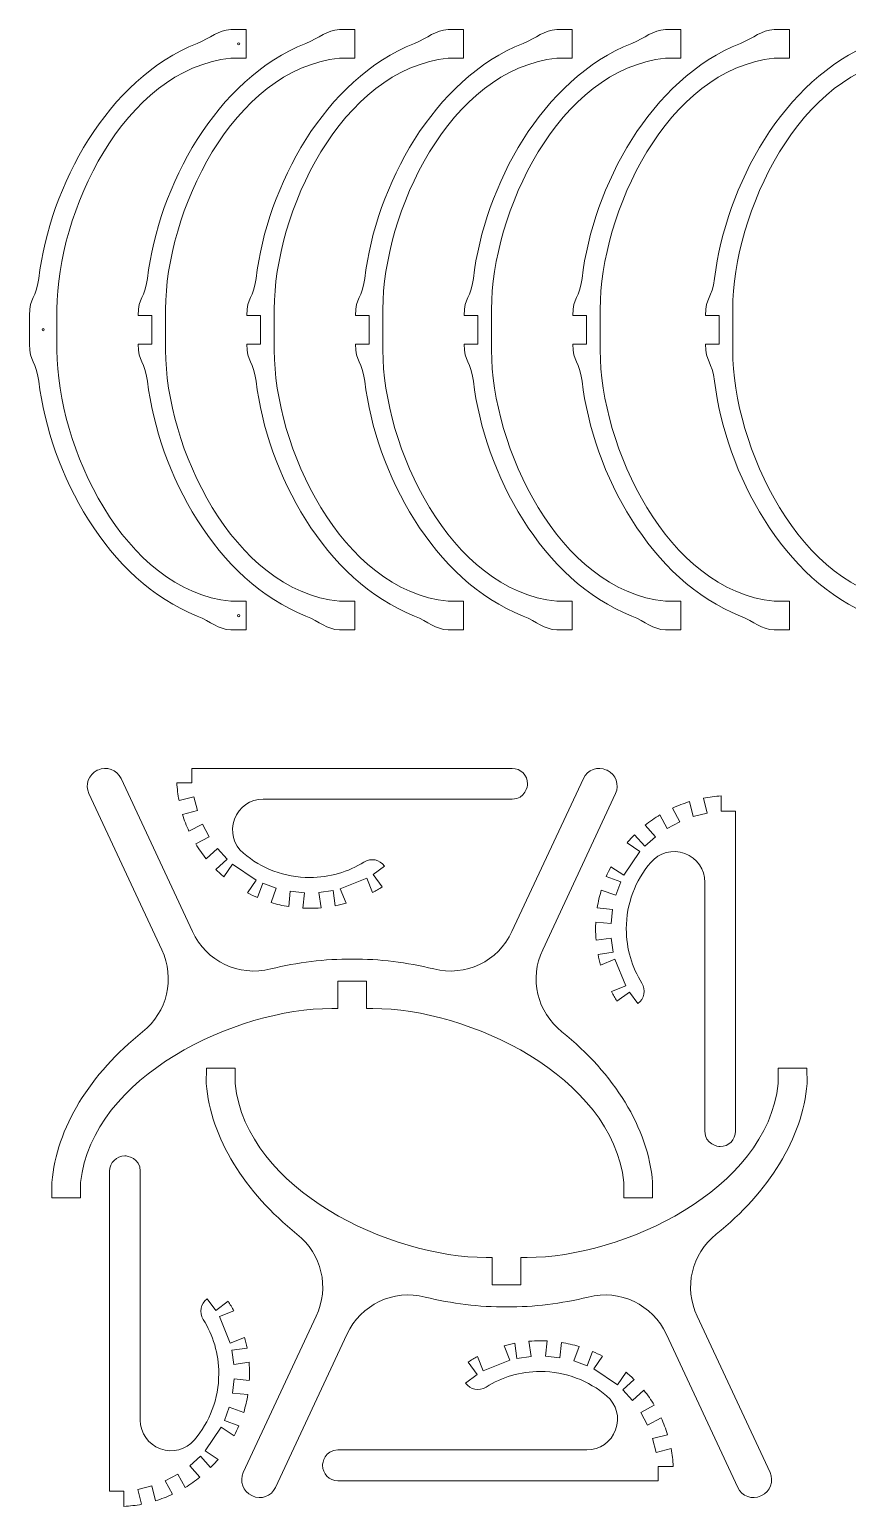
# Model space of a CAD drawing. Header units: centimetres. Extents: x -343 to 358, y -257 to 272.
# Drawn here: x 32.8 to 152.7, y 38.9 to 255.3 of the extents above; entities that cross this region are included whole.
import ezdxf

# ---------------------------------------------------------------- set-up
doc = ezdxf.new("R2010")
doc.units = ezdxf.units.CM
doc.header["$MEASUREMENT"] = 0
doc.layers.add('layer 1', color=7, linetype='Continuous')

msp = doc.modelspace()

# ---------------------------------------------------------------- linework, layer by layer
at = {"layer": 'layer 1', "color": 250, "lineweight": 9}
for points, knots in [([(32.84336, 209.2438), (32.84336, 206.51622), (33.83168, 206.77931), (34.1909, 203.82423), (34.1909, 203.82423), (35.84068, 190.2527), (44.25058, 174.60255), (57.39732, 169.3682), (57.39732, 169.3682), (59.44746, 168.55195), (60.42558, 167.43236), (62.34336, 167.3438), (62.34336, 167.3438), (62.34336, 167.3438), (64.59336, 167.3438), (64.59336, 167.3438), (64.59336, 167.3438), (64.59336, 167.3438), (64.59336, 171.5438), (64.59336, 171.5438), (64.59336, 171.5438), (64.59336, 171.5438), (62.34336, 171.5438), (62.34336, 171.5438), (62.34336, 171.5438), (46.61929, 173.1737), (36.85602, 194.28965), (36.85602, 208.3438), (36.85602, 208.3438), (36.85602, 208.3438), (36.85602, 214.3438), (36.85602, 214.3438), (36.85602, 214.3438), (36.85602, 228.39795), (46.61929, 249.5139), (62.34336, 251.1438), (62.34336, 251.1438), (62.34336, 251.1438), (64.59336, 251.1438), (64.59336, 251.1438), (64.59336, 251.1438), (64.59336, 251.1438), (64.59336, 255.3438), (64.59336, 255.3438), (64.59336, 255.3438), (64.59336, 255.3438), (62.34336, 255.3438), (62.34336, 255.3438), (62.34336, 255.3438), (60.42558, 255.25524), (59.44746, 254.13565), (57.39732, 253.3194), (57.39732, 253.3194), (44.25058, 248.08505), (35.84068, 232.4349), (34.1909, 218.86337), (34.1909, 218.86337), (33.83168, 215.90829), (32.84336, 216.17138), (32.84336, 213.4438), (32.84336, 213.4438), (32.84336, 213.4438), (32.84336, 209.2438), (32.84336, 209.2438)], [0, 0, 0, 0, 0.058823529, 0.058823529, 0.058823529, 0.058823529, 0.117647059, 0.117647059, 0.117647059, 0.117647059, 0.176470588, 0.176470588, 0.176470588, 0.176470588, 0.235294118, 0.235294118, 0.235294118, 0.235294118, 0.294117647, 0.294117647, 0.294117647, 0.294117647, 0.352941176, 0.352941176, 0.352941176, 0.352941176, 0.411764706, 0.411764706, 0.411764706, 0.411764706, 0.470588235, 0.470588235, 0.470588235, 0.470588235, 0.529411765, 0.529411765, 0.529411765, 0.529411765, 0.588235294, 0.588235294, 0.588235294, 0.588235294, 0.647058824, 0.647058824, 0.647058824, 0.647058824, 0.705882353, 0.705882353, 0.705882353, 0.705882353, 0.764705882, 0.764705882, 0.764705882, 0.764705882, 0.823529412, 0.823529412, 0.823529412, 0.823529412, 0.882352941, 0.882352941, 0.882352941, 0.882352941, 1, 1, 1, 1]), ([(50.77443, 209.2438), (50.77443, 209.2438), (48.7616, 209.2438), (48.7616, 209.2438), (48.7616, 209.2438), (48.7616, 206.51622), (49.74992, 206.77931), (50.10914, 203.82423), (50.10914, 203.82423), (51.75892, 190.2527), (60.16882, 174.60255), (73.31556, 169.3682), (73.31556, 169.3682), (75.3657, 168.55195), (76.34382, 167.43236), (78.2616, 167.3438), (78.2616, 167.3438), (78.2616, 167.3438), (80.5116, 167.3438), (80.5116, 167.3438), (80.5116, 167.3438), (80.5116, 167.3438), (80.5116, 171.5438), (80.5116, 171.5438), (80.5116, 171.5438), (80.5116, 171.5438), (78.2616, 171.5438), (78.2616, 171.5438), (78.2616, 171.5438), (62.53753, 173.1737), (52.77426, 194.28965), (52.77426, 208.3438), (52.77426, 208.3438), (52.77426, 208.3438), (52.77426, 214.3438), (52.77426, 214.3438), (52.77426, 214.3438), (52.77426, 228.39795), (62.53753, 249.5139), (78.2616, 251.1438), (78.2616, 251.1438), (78.2616, 251.1438), (80.5116, 251.1438), (80.5116, 251.1438), (80.5116, 251.1438), (80.5116, 251.1438), (80.5116, 255.3438), (80.5116, 255.3438), (80.5116, 255.3438), (80.5116, 255.3438), (78.2616, 255.3438), (78.2616, 255.3438), (78.2616, 255.3438), (76.34382, 255.25524), (75.3657, 254.13565), (73.31556, 253.3194), (73.31556, 253.3194), (60.16882, 248.08505), (51.75892, 232.4349), (50.10914, 218.86337), (50.10914, 218.86337), (49.74992, 215.90829), (48.7616, 216.17138), (48.7616, 213.4438), (48.7616, 213.4438), (48.7616, 213.4438), (50.77443, 213.4438), (50.77443, 213.4438), (50.77443, 213.4438), (50.77443, 213.4438), (50.77443, 209.2438), (50.77443, 209.2438)], [0, 0, 0, 0, 0.052631579, 0.052631579, 0.052631579, 0.052631579, 0.105263158, 0.105263158, 0.105263158, 0.105263158, 0.157894737, 0.157894737, 0.157894737, 0.157894737, 0.210526316, 0.210526316, 0.210526316, 0.210526316, 0.263157895, 0.263157895, 0.263157895, 0.263157895, 0.315789474, 0.315789474, 0.315789474, 0.315789474, 0.368421053, 0.368421053, 0.368421053, 0.368421053, 0.421052632, 0.421052632, 0.421052632, 0.421052632, 0.473684211, 0.473684211, 0.473684211, 0.473684211, 0.526315789, 0.526315789, 0.526315789, 0.526315789, 0.578947368, 0.578947368, 0.578947368, 0.578947368, 0.631578947, 0.631578947, 0.631578947, 0.631578947, 0.684210526, 0.684210526, 0.684210526, 0.684210526, 0.736842105, 0.736842105, 0.736842105, 0.736842105, 0.789473684, 0.789473684, 0.789473684, 0.789473684, 0.842105263, 0.842105263, 0.842105263, 0.842105263, 0.894736842, 0.894736842, 0.894736842, 0.894736842, 1, 1, 1, 1]), ([(63.48364, 253.4038), (63.57201, 253.4038), (63.64364, 253.33217), (63.64364, 253.2438), (63.64364, 253.2438), (63.64364, 253.15543), (63.57201, 253.0838), (63.48364, 253.0838), (63.48364, 253.0838), (63.39527, 253.0838), (63.32364, 253.15543), (63.32364, 253.2438), (63.32364, 253.2438), (63.32364, 253.33217), (63.39527, 253.4038), (63.48364, 253.4038)], [0, 0, 0, 0, 0.2, 0.2, 0.2, 0.2, 0.4, 0.4, 0.4, 0.4, 0.6, 0.6, 0.6, 0.6, 1, 1, 1, 1]), ([(66.69267, 209.2438), (66.69267, 209.2438), (64.67984, 209.2438), (64.67984, 209.2438), (64.67984, 209.2438), (64.67984, 206.51622), (65.66816, 206.77931), (66.02738, 203.82423), (66.02738, 203.82423), (67.67716, 190.2527), (76.08706, 174.60255), (89.2338, 169.3682), (89.2338, 169.3682), (91.28394, 168.55195), (92.26206, 167.43236), (94.17984, 167.3438), (94.17984, 167.3438), (94.17984, 167.3438), (96.42984, 167.3438), (96.42984, 167.3438), (96.42984, 167.3438), (96.42984, 167.3438), (96.42984, 171.5438), (96.42984, 171.5438), (96.42984, 171.5438), (96.42984, 171.5438), (94.17984, 171.5438), (94.17984, 171.5438), (94.17984, 171.5438), (78.45577, 173.1737), (68.6925, 194.28965), (68.6925, 208.3438), (68.6925, 208.3438), (68.6925, 208.3438), (68.6925, 214.3438), (68.6925, 214.3438), (68.6925, 214.3438), (68.6925, 228.39795), (78.45577, 249.5139), (94.17984, 251.1438), (94.17984, 251.1438), (94.17984, 251.1438), (96.42984, 251.1438), (96.42984, 251.1438), (96.42984, 251.1438), (96.42984, 251.1438), (96.42984, 255.3438), (96.42984, 255.3438), (96.42984, 255.3438), (96.42984, 255.3438), (94.17984, 255.3438), (94.17984, 255.3438), (94.17984, 255.3438), (92.26206, 255.25524), (91.28394, 254.13565), (89.2338, 253.3194), (89.2338, 253.3194), (76.08706, 248.08505), (67.67716, 232.4349), (66.02738, 218.86337), (66.02738, 218.86337), (65.66816, 215.90829), (64.67984, 216.17138), (64.67984, 213.4438), (64.67984, 213.4438), (64.67984, 213.4438), (66.69267, 213.4438), (66.69267, 213.4438), (66.69267, 213.4438), (66.69267, 213.4438), (66.69267, 209.2438), (66.69267, 209.2438)], [0, 0, 0, 0, 0.052631579, 0.052631579, 0.052631579, 0.052631579, 0.105263158, 0.105263158, 0.105263158, 0.105263158, 0.157894737, 0.157894737, 0.157894737, 0.157894737, 0.210526316, 0.210526316, 0.210526316, 0.210526316, 0.263157895, 0.263157895, 0.263157895, 0.263157895, 0.315789474, 0.315789474, 0.315789474, 0.315789474, 0.368421053, 0.368421053, 0.368421053, 0.368421053, 0.421052632, 0.421052632, 0.421052632, 0.421052632, 0.473684211, 0.473684211, 0.473684211, 0.473684211, 0.526315789, 0.526315789, 0.526315789, 0.526315789, 0.578947368, 0.578947368, 0.578947368, 0.578947368, 0.631578947, 0.631578947, 0.631578947, 0.631578947, 0.684210526, 0.684210526, 0.684210526, 0.684210526, 0.736842105, 0.736842105, 0.736842105, 0.736842105, 0.789473684, 0.789473684, 0.789473684, 0.789473684, 0.842105263, 0.842105263, 0.842105263, 0.842105263, 0.894736842, 0.894736842, 0.894736842, 0.894736842, 1, 1, 1, 1]), ([(82.61091, 209.2438), (82.61091, 209.2438), (80.59808, 209.2438), (80.59808, 209.2438), (80.59808, 209.2438), (80.59808, 206.51622), (81.5864, 206.77931), (81.94562, 203.82423), (81.94562, 203.82423), (83.5954, 190.2527), (92.0053, 174.60255), (105.15204, 169.3682), (105.15204, 169.3682), (107.20218, 168.55195), (108.1803, 167.43236), (110.09808, 167.3438), (110.09808, 167.3438), (110.09808, 167.3438), (112.34808, 167.3438), (112.34808, 167.3438), (112.34808, 167.3438), (112.34808, 167.3438), (112.34808, 171.5438), (112.34808, 171.5438), (112.34808, 171.5438), (112.34808, 171.5438), (110.09808, 171.5438), (110.09808, 171.5438), (110.09808, 171.5438), (94.37401, 173.1737), (84.61074, 194.28965), (84.61074, 208.3438), (84.61074, 208.3438), (84.61074, 208.3438), (84.61074, 214.3438), (84.61074, 214.3438), (84.61074, 214.3438), (84.61074, 228.39795), (94.37401, 249.5139), (110.09808, 251.1438), (110.09808, 251.1438), (110.09808, 251.1438), (112.34808, 251.1438), (112.34808, 251.1438), (112.34808, 251.1438), (112.34808, 251.1438), (112.34808, 255.3438), (112.34808, 255.3438), (112.34808, 255.3438), (112.34808, 255.3438), (110.09808, 255.3438), (110.09808, 255.3438), (110.09808, 255.3438), (108.1803, 255.25524), (107.20218, 254.13565), (105.15204, 253.3194), (105.15204, 253.3194), (92.0053, 248.08505), (83.5954, 232.4349), (81.94562, 218.86337), (81.94562, 218.86337), (81.5864, 215.90829), (80.59808, 216.17138), (80.59808, 213.4438), (80.59808, 213.4438), (80.59808, 213.4438), (82.61091, 213.4438), (82.61091, 213.4438), (82.61091, 213.4438), (82.61091, 213.4438), (82.61091, 209.2438), (82.61091, 209.2438)], [0, 0, 0, 0, 0.052631579, 0.052631579, 0.052631579, 0.052631579, 0.105263158, 0.105263158, 0.105263158, 0.105263158, 0.157894737, 0.157894737, 0.157894737, 0.157894737, 0.210526316, 0.210526316, 0.210526316, 0.210526316, 0.263157895, 0.263157895, 0.263157895, 0.263157895, 0.315789474, 0.315789474, 0.315789474, 0.315789474, 0.368421053, 0.368421053, 0.368421053, 0.368421053, 0.421052632, 0.421052632, 0.421052632, 0.421052632, 0.473684211, 0.473684211, 0.473684211, 0.473684211, 0.526315789, 0.526315789, 0.526315789, 0.526315789, 0.578947368, 0.578947368, 0.578947368, 0.578947368, 0.631578947, 0.631578947, 0.631578947, 0.631578947, 0.684210526, 0.684210526, 0.684210526, 0.684210526, 0.736842105, 0.736842105, 0.736842105, 0.736842105, 0.789473684, 0.789473684, 0.789473684, 0.789473684, 0.842105263, 0.842105263, 0.842105263, 0.842105263, 0.894736842, 0.894736842, 0.894736842, 0.894736842, 1, 1, 1, 1]), ([(98.52915, 209.2438), (98.52915, 209.2438), (96.51632, 209.2438), (96.51632, 209.2438), (96.51632, 209.2438), (96.51632, 206.51622), (97.50464, 206.77931), (97.86386, 203.82423), (97.86386, 203.82423), (99.51364, 190.2527), (107.92354, 174.60255), (121.07028, 169.3682), (121.07028, 169.3682), (123.12042, 168.55195), (124.09854, 167.43236), (126.01632, 167.3438), (126.01632, 167.3438), (126.01632, 167.3438), (128.26632, 167.3438), (128.26632, 167.3438), (128.26632, 167.3438), (128.26632, 167.3438), (128.26632, 171.5438), (128.26632, 171.5438), (128.26632, 171.5438), (128.26632, 171.5438), (126.01632, 171.5438), (126.01632, 171.5438), (126.01632, 171.5438), (110.29225, 173.1737), (100.52898, 194.28965), (100.52898, 208.3438), (100.52898, 208.3438), (100.52898, 208.3438), (100.52898, 214.3438), (100.52898, 214.3438), (100.52898, 214.3438), (100.52898, 228.39795), (110.29225, 249.5139), (126.01632, 251.1438), (126.01632, 251.1438), (126.01632, 251.1438), (128.26632, 251.1438), (128.26632, 251.1438), (128.26632, 251.1438), (128.26632, 251.1438), (128.26632, 255.3438), (128.26632, 255.3438), (128.26632, 255.3438), (128.26632, 255.3438), (126.01632, 255.3438), (126.01632, 255.3438), (126.01632, 255.3438), (124.09854, 255.25524), (123.12042, 254.13565), (121.07028, 253.3194), (121.07028, 253.3194), (107.92354, 248.08505), (99.51364, 232.4349), (97.86386, 218.86337), (97.86386, 218.86337), (97.50464, 215.90829), (96.51632, 216.17138), (96.51632, 213.4438), (96.51632, 213.4438), (96.51632, 213.4438), (98.52915, 213.4438), (98.52915, 213.4438), (98.52915, 213.4438), (98.52915, 213.4438), (98.52915, 209.2438), (98.52915, 209.2438)], [0, 0, 0, 0, 0.052631579, 0.052631579, 0.052631579, 0.052631579, 0.105263158, 0.105263158, 0.105263158, 0.105263158, 0.157894737, 0.157894737, 0.157894737, 0.157894737, 0.210526316, 0.210526316, 0.210526316, 0.210526316, 0.263157895, 0.263157895, 0.263157895, 0.263157895, 0.315789474, 0.315789474, 0.315789474, 0.315789474, 0.368421053, 0.368421053, 0.368421053, 0.368421053, 0.421052632, 0.421052632, 0.421052632, 0.421052632, 0.473684211, 0.473684211, 0.473684211, 0.473684211, 0.526315789, 0.526315789, 0.526315789, 0.526315789, 0.578947368, 0.578947368, 0.578947368, 0.578947368, 0.631578947, 0.631578947, 0.631578947, 0.631578947, 0.684210526, 0.684210526, 0.684210526, 0.684210526, 0.736842105, 0.736842105, 0.736842105, 0.736842105, 0.789473684, 0.789473684, 0.789473684, 0.789473684, 0.842105263, 0.842105263, 0.842105263, 0.842105263, 0.894736842, 0.894736842, 0.894736842, 0.894736842, 1, 1, 1, 1]), ([(114.44737, 209.2438), (114.44737, 209.2438), (112.43454, 209.2438), (112.43454, 209.2438), (112.43454, 209.2438), (112.43454, 206.51622), (113.42286, 206.77931), (113.78208, 203.82423), (113.78208, 203.82423), (115.43186, 190.2527), (123.84176, 174.60255), (136.9885, 169.3682), (136.9885, 169.3682), (139.03864, 168.55195), (140.01676, 167.43236), (141.93454, 167.3438), (141.93454, 167.3438), (141.93454, 167.3438), (144.18454, 167.3438), (144.18454, 167.3438), (144.18454, 167.3438), (144.18454, 167.3438), (144.18454, 171.5438), (144.18454, 171.5438), (144.18454, 171.5438), (144.18454, 171.5438), (141.93454, 171.5438), (141.93454, 171.5438), (141.93454, 171.5438), (126.21047, 173.1737), (116.4472, 194.28965), (116.4472, 208.3438), (116.4472, 208.3438), (116.4472, 208.3438), (116.4472, 214.3438), (116.4472, 214.3438), (116.4472, 214.3438), (116.4472, 228.39795), (126.21047, 249.5139), (141.93454, 251.1438), (141.93454, 251.1438), (141.93454, 251.1438), (144.18454, 251.1438), (144.18454, 251.1438), (144.18454, 251.1438), (144.18454, 251.1438), (144.18454, 255.3438), (144.18454, 255.3438), (144.18454, 255.3438), (144.18454, 255.3438), (141.93454, 255.3438), (141.93454, 255.3438), (141.93454, 255.3438), (140.01676, 255.25524), (139.03864, 254.13565), (136.9885, 253.3194), (136.9885, 253.3194), (123.84176, 248.08505), (115.43186, 232.4349), (113.78208, 218.86337), (113.78208, 218.86337), (113.42286, 215.90829), (112.43454, 216.17138), (112.43454, 213.4438), (112.43454, 213.4438), (112.43454, 213.4438), (114.44737, 213.4438), (114.44737, 213.4438), (114.44737, 213.4438), (114.44737, 213.4438), (114.44737, 209.2438), (114.44737, 209.2438)], [0, 0, 0, 0, 0.052631579, 0.052631579, 0.052631579, 0.052631579, 0.105263158, 0.105263158, 0.105263158, 0.105263158, 0.157894737, 0.157894737, 0.157894737, 0.157894737, 0.210526316, 0.210526316, 0.210526316, 0.210526316, 0.263157895, 0.263157895, 0.263157895, 0.263157895, 0.315789474, 0.315789474, 0.315789474, 0.315789474, 0.368421053, 0.368421053, 0.368421053, 0.368421053, 0.421052632, 0.421052632, 0.421052632, 0.421052632, 0.473684211, 0.473684211, 0.473684211, 0.473684211, 0.526315789, 0.526315789, 0.526315789, 0.526315789, 0.578947368, 0.578947368, 0.578947368, 0.578947368, 0.631578947, 0.631578947, 0.631578947, 0.631578947, 0.684210526, 0.684210526, 0.684210526, 0.684210526, 0.736842105, 0.736842105, 0.736842105, 0.736842105, 0.789473684, 0.789473684, 0.789473684, 0.789473684, 0.842105263, 0.842105263, 0.842105263, 0.842105263, 0.894736842, 0.894736842, 0.894736842, 0.894736842, 1, 1, 1, 1]), ([(133.87599, 209.2438), (133.87599, 209.2438), (131.86316, 209.2438), (131.86316, 209.2438), (131.86316, 209.2438), (131.86316, 206.51622), (132.85148, 206.77931), (133.2107, 203.82423), (133.2107, 203.82423), (134.86048, 190.2527), (143.27038, 174.60255), (156.41712, 169.3682), (156.41712, 169.3682), (158.46726, 168.55195), (159.44538, 167.43236), (161.36316, 167.3438), (161.36316, 167.3438), (161.36316, 167.3438), (163.61316, 167.3438), (163.61316, 167.3438), (163.61316, 167.3438), (163.61316, 167.3438), (163.61316, 171.5438), (163.61316, 171.5438), (163.61316, 171.5438), (163.61316, 171.5438), (161.36316, 171.5438), (161.36316, 171.5438), (161.36316, 171.5438), (145.63909, 173.1737), (135.87582, 194.28965), (135.87582, 208.3438), (135.87582, 208.3438), (135.87582, 208.3438), (135.87582, 214.3438), (135.87582, 214.3438), (135.87582, 214.3438), (135.87582, 228.39795), (145.63909, 249.5139), (161.36316, 251.1438), (161.36316, 251.1438), (161.36316, 251.1438), (163.61316, 251.1438), (163.61316, 251.1438), (163.61316, 251.1438), (163.61316, 251.1438), (163.61316, 255.3438), (163.61316, 255.3438), (163.61316, 255.3438), (163.61316, 255.3438), (161.36316, 255.3438), (161.36316, 255.3438), (161.36316, 255.3438), (159.44538, 255.25524), (158.46726, 254.13565), (156.41712, 253.3194), (156.41712, 253.3194), (143.27038, 248.08505), (134.86048, 232.4349), (133.2107, 218.86337), (133.2107, 218.86337), (132.85148, 215.90829), (131.86316, 216.17138), (131.86316, 213.4438), (131.86316, 213.4438), (131.86316, 213.4438), (133.87599, 213.4438), (133.87599, 213.4438), (133.87599, 213.4438), (133.87599, 213.4438), (133.87599, 209.2438), (133.87599, 209.2438)], [0, 0, 0, 0, 0.052631579, 0.052631579, 0.052631579, 0.052631579, 0.105263158, 0.105263158, 0.105263158, 0.105263158, 0.157894737, 0.157894737, 0.157894737, 0.157894737, 0.210526316, 0.210526316, 0.210526316, 0.210526316, 0.263157895, 0.263157895, 0.263157895, 0.263157895, 0.315789474, 0.315789474, 0.315789474, 0.315789474, 0.368421053, 0.368421053, 0.368421053, 0.368421053, 0.421052632, 0.421052632, 0.421052632, 0.421052632, 0.473684211, 0.473684211, 0.473684211, 0.473684211, 0.526315789, 0.526315789, 0.526315789, 0.526315789, 0.578947368, 0.578947368, 0.578947368, 0.578947368, 0.631578947, 0.631578947, 0.631578947, 0.631578947, 0.684210526, 0.684210526, 0.684210526, 0.684210526, 0.736842105, 0.736842105, 0.736842105, 0.736842105, 0.789473684, 0.789473684, 0.789473684, 0.789473684, 0.842105263, 0.842105263, 0.842105263, 0.842105263, 0.894736842, 0.894736842, 0.894736842, 0.894736842, 1, 1, 1, 1]), ([(34.84342, 211.5038), (34.93179, 211.5038), (35.00342, 211.43217), (35.00342, 211.3438), (35.00342, 211.3438), (35.00342, 211.25543), (34.93179, 211.1838), (34.84342, 211.1838), (34.84342, 211.1838), (34.75505, 211.1838), (34.68342, 211.25543), (34.68342, 211.3438), (34.68342, 211.3438), (34.68342, 211.43217), (34.75505, 211.5038), (34.84342, 211.5038)], [0, 0, 0, 0, 0.2, 0.2, 0.2, 0.2, 0.4, 0.4, 0.4, 0.4, 0.6, 0.6, 0.6, 0.6, 1, 1, 1, 1]), ([(63.48364, 169.6038), (63.57201, 169.6038), (63.64364, 169.53217), (63.64364, 169.4438), (63.64364, 169.4438), (63.64364, 169.35543), (63.57201, 169.2838), (63.48364, 169.2838), (63.48364, 169.2838), (63.39527, 169.2838), (63.32364, 169.35543), (63.32364, 169.4438), (63.32364, 169.4438), (63.32364, 169.53217), (63.39527, 169.6038), (63.48364, 169.6038)], [0, 0, 0, 0, 0.2, 0.2, 0.2, 0.2, 0.4, 0.4, 0.4, 0.4, 0.6, 0.6, 0.6, 0.6, 1, 1, 1, 1]), ([(80.11559, 119.11577), (76.10133, 119.11577), (72.08707, 118.63064), (68.18128, 117.66037), (68.18128, 117.66037), (63.4922, 116.49551), (58.74919, 118.76027), (56.70728, 123.13918), (56.70728, 123.13918), (56.70728, 123.13918), (46.2435, 145.57884), (46.2435, 145.57884), (46.2435, 145.57884), (45.64995, 146.85173), (44.12762, 147.40579), (42.85473, 146.81225), (42.85473, 146.81225), (42.85473, 146.81225), (42.7641, 146.76999), (42.7641, 146.76999), (42.7641, 146.76999), (41.49121, 146.17645), (40.93713, 144.65413), (41.53069, 143.38123), (41.53069, 143.38123), (41.53069, 143.38123), (52.21117, 120.47688), (52.21117, 120.47688), (52.21117, 120.47688), (54.18492, 116.24415), (53.04386, 111.36415), (49.39829, 108.44503), (49.39829, 108.44503), (41.77616, 102.34176), (36.74455, 94.35241), (36.10972, 86.37443), (36.10972, 86.37443), (36.10972, 86.37443), (36.11559, 84.12443), (36.11559, 84.12443), (36.11559, 84.12443), (36.11559, 84.12443), (40.31559, 84.12443), (40.31559, 84.12443), (40.31559, 84.12443), (40.31559, 84.12443), (40.31559, 86.37443), (40.31559, 86.37443), (40.31559, 86.37443), (42.04748, 102.02293), (63.09923, 111.86134), (77.11469, 111.86176), (77.11469, 111.86176), (77.11469, 111.86176), (78.01559, 111.86176), (78.01559, 111.86176), (78.01559, 111.86176), (78.01559, 111.86176), (78.01559, 115.87443), (78.01559, 115.87443), (78.01559, 115.87443), (78.01559, 115.87443), (82.21559, 115.87443), (82.21559, 115.87443), (82.21559, 115.87443), (82.21559, 115.87443), (82.21559, 111.86176), (82.21559, 111.86176), (82.21559, 111.86176), (82.21559, 111.86176), (83.11649, 111.86176), (83.11649, 111.86176), (83.11649, 111.86176), (97.13195, 111.86134), (118.1837, 102.02293), (119.91559, 86.37443), (119.91559, 86.37443), (119.91559, 86.37443), (119.91559, 84.12443), (119.91559, 84.12443), (119.91559, 84.12443), (119.91559, 84.12443), (124.11559, 84.12443), (124.11559, 84.12443), (124.11559, 84.12443), (124.11559, 84.12443), (124.12146, 86.37443), (124.12146, 86.37443), (124.12146, 86.37443), (123.48663, 94.35241), (118.45502, 102.34176), (110.83289, 108.44503), (110.83289, 108.44503), (107.18732, 111.36415), (106.04626, 116.24415), (108.02001, 120.47688), (108.02001, 120.47688), (108.02001, 120.47688), (118.70049, 143.38123), (118.70049, 143.38123), (118.70049, 143.38123), (119.29405, 144.65413), (118.73997, 146.17645), (117.46708, 146.76999), (117.46708, 146.76999), (117.46708, 146.76999), (117.37645, 146.81225), (117.37645, 146.81225), (117.37645, 146.81225), (116.10356, 147.40579), (114.58123, 146.85173), (113.98768, 145.57884), (113.98768, 145.57884), (113.98768, 145.57884), (103.5239, 123.13918), (103.5239, 123.13918), (103.5239, 123.13918), (101.48199, 118.76027), (96.73898, 116.49551), (92.0499, 117.66037), (92.0499, 117.66037), (88.14411, 118.63064), (84.12985, 119.11577), (80.11559, 119.11577)], [0, 0, 0, 0, 0.03125, 0.03125, 0.03125, 0.03125, 0.0625, 0.0625, 0.0625, 0.0625, 0.09375, 0.09375, 0.09375, 0.09375, 0.125, 0.125, 0.125, 0.125, 0.15625, 0.15625, 0.15625, 0.15625, 0.1875, 0.1875, 0.1875, 0.1875, 0.21875, 0.21875, 0.21875, 0.21875, 0.25, 0.25, 0.25, 0.25, 0.28125, 0.28125, 0.28125, 0.28125, 0.3125, 0.3125, 0.3125, 0.3125, 0.34375, 0.34375, 0.34375, 0.34375, 0.375, 0.375, 0.375, 0.375, 0.40625, 0.40625, 0.40625, 0.40625, 0.4375, 0.4375, 0.4375, 0.4375, 0.46875, 0.46875, 0.46875, 0.46875, 0.5, 0.5, 0.5, 0.5, 0.53125, 0.53125, 0.53125, 0.53125, 0.5625, 0.5625, 0.5625, 0.5625, 0.59375, 0.59375, 0.59375, 0.59375, 0.625, 0.625, 0.625, 0.625, 0.65625, 0.65625, 0.65625, 0.65625, 0.6875, 0.6875, 0.6875, 0.6875, 0.71875, 0.71875, 0.71875, 0.71875, 0.75, 0.75, 0.75, 0.75, 0.78125, 0.78125, 0.78125, 0.78125, 0.8125, 0.8125, 0.8125, 0.8125, 0.84375, 0.84375, 0.84375, 0.84375, 0.875, 0.875, 0.875, 0.875, 0.90625, 0.90625, 0.90625, 0.90625, 0.9375, 0.9375, 0.9375, 0.9375, 1, 1, 1, 1]), ([(84.86041, 132.74061), (84.86041, 132.74061), (83.16441, 131.50191), (83.16441, 131.50191), (83.16441, 131.50191), (83.16441, 131.50191), (84.48841, 129.67958), (84.48841, 129.67958), (84.48841, 129.67958), (84.03888, 129.38797), (83.57651, 129.11452), (83.10249, 128.85993), (83.10249, 128.85993), (83.10249, 128.85993), (82.2543, 130.95927), (82.2543, 130.95927), (82.2543, 130.95927), (82.2543, 130.95927), (78.36012, 129.38595), (78.36012, 129.38595), (78.36012, 129.38595), (78.36012, 129.38595), (79.20904, 127.28479), (79.20904, 127.28479), (79.20904, 127.28479), (78.69511, 127.13936), (78.17254, 127.01452), (77.64229, 126.91114), (77.64229, 126.91114), (77.64229, 126.91114), (77.32865, 129.14283), (77.32865, 129.14283), (77.32865, 129.14283), (77.32865, 129.14283), (75.24909, 128.85057), (75.24909, 128.85057), (75.24909, 128.85057), (75.24909, 128.85057), (75.56242, 126.62115), (75.56242, 126.62115), (75.56242, 126.62115), (75.01187, 126.57439), (74.4548, 126.5505), (73.89213, 126.5505), (73.89213, 126.5505), (73.55973, 126.5505), (73.22931, 126.55897), (72.90099, 126.5754), (72.90099, 126.5754), (72.90099, 126.5754), (73.13656, 128.81675), (73.13656, 128.81675), (73.13656, 128.81675), (73.13656, 128.81675), (71.04806, 129.03626), (71.04806, 129.03626), (71.04806, 129.03626), (71.04806, 129.03626), (70.81233, 126.79343), (70.81233, 126.79343), (70.81233, 126.79343), (69.92615, 126.93405), (69.06001, 127.13474), (68.21783, 127.39049), (68.21783, 127.39049), (68.21783, 127.39049), (68.98835, 129.50748), (68.98835, 129.50748), (68.98835, 129.50748), (68.98835, 129.50748), (67.01499, 130.22572), (67.01499, 130.22572), (67.01499, 130.22572), (67.01499, 130.22572), (66.2444, 128.10855), (66.2444, 128.10855), (66.2444, 128.10855), (65.74896, 128.31998), (65.26446, 128.55201), (64.7911, 128.80226), (64.7911, 128.80226), (64.7911, 128.80226), (66.05671, 130.6786), (66.05671, 130.6786), (66.05671, 130.6786), (66.05671, 130.6786), (62.57475, 133.02722), (62.57475, 133.02722), (62.57475, 133.02722), (62.57475, 133.02722), (61.31093, 131.15353), (61.31093, 131.15353), (61.31093, 131.15353), (60.90092, 131.50007), (60.50561, 131.86342), (60.12564, 132.24215), (60.12564, 132.24215), (60.12564, 132.24215), (61.79925, 133.74909), (61.79925, 133.74909), (61.79925, 133.74909), (61.79925, 133.74909), (60.39407, 135.30969), (60.39407, 135.30969), (60.39407, 135.30969), (60.39407, 135.30969), (58.71983, 133.80219), (58.71983, 133.80219), (58.71983, 133.80219), (58.16264, 134.49132), (57.65158, 135.21927), (57.19105, 135.98117), (57.19105, 135.98117), (57.19105, 135.98117), (59.18031, 137.03888), (59.18031, 137.03888), (59.18031, 137.03888), (59.18031, 137.03888), (58.19441, 138.89307), (58.19441, 138.89307), (58.19441, 138.89307), (58.19441, 138.89307), (56.20341, 137.83443), (56.20341, 137.83443), (56.20341, 137.83443), (55.83082, 138.6349), (55.51105, 139.46493), (55.24841, 140.31995), (55.24841, 140.31995), (55.24841, 140.31995), (57.4351, 140.86515), (57.4351, 140.86515), (57.4351, 140.86515), (57.4351, 140.86515), (56.92706, 142.90277), (56.92706, 142.90277), (56.92706, 142.90277), (56.92706, 142.90277), (54.74163, 142.35788), (54.74163, 142.35788), (54.74163, 142.35788), (54.57934, 143.2039), (54.47175, 144.06939), (54.42269, 144.9505), (54.42269, 144.9505), (54.42269, 144.9505), (56.64213, 144.9505), (56.64213, 144.9505), (56.64213, 144.9505), (56.64213, 144.9505), (56.64213, 147.0505), (56.64213, 147.0505), (56.64213, 147.0505), (56.64213, 147.0505), (103.55849, 147.0505), (103.55849, 147.0505), (103.55849, 147.0505), (104.79776, 147.0505), (105.80849, 146.03976), (105.80849, 144.8005), (105.80849, 144.8005), (105.80849, 144.50467), (105.50103, 142.5505), (103.55849, 142.5505), (103.55849, 142.5505), (103.55849, 142.5505), (67.0917, 142.5505), (67.0917, 142.5505), (67.0917, 142.5505), (65.16965, 142.5505), (63.53252, 141.40855), (62.86865, 139.60479), (62.86865, 139.60479), (62.20478, 137.80104), (62.71097, 135.87025), (64.1744, 134.62421), (64.1744, 134.62421), (66.79191, 132.39555), (70.18483, 131.0505), (73.89213, 131.0505), (73.89213, 131.0505), (76.81255, 131.0505), (79.53763, 131.88558), (81.84252, 133.32947), (81.84252, 133.32947), (82.8469, 133.95865), (84.161, 133.7039), (84.86041, 132.74061)], [0, 0, 0, 0, 0.020833333, 0.020833333, 0.020833333, 0.020833333, 0.041666667, 0.041666667, 0.041666667, 0.041666667, 0.0625, 0.0625, 0.0625, 0.0625, 0.083333333, 0.083333333, 0.083333333, 0.083333333, 0.104166667, 0.104166667, 0.104166667, 0.104166667, 0.125, 0.125, 0.125, 0.125, 0.145833333, 0.145833333, 0.145833333, 0.145833333, 0.166666667, 0.166666667, 0.166666667, 0.166666667, 0.1875, 0.1875, 0.1875, 0.1875, 0.208333333, 0.208333333, 0.208333333, 0.208333333, 0.229166667, 0.229166667, 0.229166667, 0.229166667, 0.25, 0.25, 0.25, 0.25, 0.270833333, 0.270833333, 0.270833333, 0.270833333, 0.291666667, 0.291666667, 0.291666667, 0.291666667, 0.3125, 0.3125, 0.3125, 0.3125, 0.333333333, 0.333333333, 0.333333333, 0.333333333, 0.354166667, 0.354166667, 0.354166667, 0.354166667, 0.375, 0.375, 0.375, 0.375, 0.395833333, 0.395833333, 0.395833333, 0.395833333, 0.416666667, 0.416666667, 0.416666667, 0.416666667, 0.4375, 0.4375, 0.4375, 0.4375, 0.458333333, 0.458333333, 0.458333333, 0.458333333, 0.479166667, 0.479166667, 0.479166667, 0.479166667, 0.5, 0.5, 0.5, 0.5, 0.520833333, 0.520833333, 0.520833333, 0.520833333, 0.541666667, 0.541666667, 0.541666667, 0.541666667, 0.5625, 0.5625, 0.5625, 0.5625, 0.583333333, 0.583333333, 0.583333333, 0.583333333, 0.604166667, 0.604166667, 0.604166667, 0.604166667, 0.625, 0.625, 0.625, 0.625, 0.645833333, 0.645833333, 0.645833333, 0.645833333, 0.666666667, 0.666666667, 0.666666667, 0.666666667, 0.6875, 0.6875, 0.6875, 0.6875, 0.708333333, 0.708333333, 0.708333333, 0.708333333, 0.729166667, 0.729166667, 0.729166667, 0.729166667, 0.75, 0.75, 0.75, 0.75, 0.770833333, 0.770833333, 0.770833333, 0.770833333, 0.791666667, 0.791666667, 0.791666667, 0.791666667, 0.8125, 0.8125, 0.8125, 0.8125, 0.833333333, 0.833333333, 0.833333333, 0.833333333, 0.854166667, 0.854166667, 0.854166667, 0.854166667, 0.875, 0.875, 0.875, 0.875, 0.895833333, 0.895833333, 0.895833333, 0.895833333, 0.916666667, 0.916666667, 0.916666667, 0.916666667, 0.9375, 0.9375, 0.9375, 0.9375, 0.958333333, 0.958333333, 0.958333333, 0.958333333, 1, 1, 1, 1]), ([(121.96259, 112.57679), (121.96259, 112.57679), (120.72389, 114.27279), (120.72389, 114.27279), (120.72389, 114.27279), (120.72389, 114.27279), (118.90156, 112.94879), (118.90156, 112.94879), (118.90156, 112.94879), (118.60995, 113.39832), (118.3365, 113.86069), (118.08191, 114.33471), (118.08191, 114.33471), (118.08191, 114.33471), (120.18125, 115.1829), (120.18125, 115.1829), (120.18125, 115.1829), (120.18125, 115.1829), (118.60793, 119.07708), (118.60793, 119.07708), (118.60793, 119.07708), (118.60793, 119.07708), (116.50677, 118.22816), (116.50677, 118.22816), (116.50677, 118.22816), (116.36134, 118.74209), (116.2365, 119.26466), (116.13312, 119.79491), (116.13312, 119.79491), (116.13312, 119.79491), (118.36481, 120.10855), (118.36481, 120.10855), (118.36481, 120.10855), (118.36481, 120.10855), (118.07255, 122.18811), (118.07255, 122.18811), (118.07255, 122.18811), (118.07255, 122.18811), (115.84313, 121.87478), (115.84313, 121.87478), (115.84313, 121.87478), (115.79637, 122.42533), (115.77248, 122.9824), (115.77248, 123.54507), (115.77248, 123.54507), (115.77248, 123.87747), (115.78095, 124.20789), (115.79738, 124.53621), (115.79738, 124.53621), (115.79738, 124.53621), (118.03873, 124.30064), (118.03873, 124.30064), (118.03873, 124.30064), (118.03873, 124.30064), (118.25824, 126.38914), (118.25824, 126.38914), (118.25824, 126.38914), (118.25824, 126.38914), (116.01541, 126.62487), (116.01541, 126.62487), (116.01541, 126.62487), (116.15603, 127.51105), (116.35672, 128.37719), (116.61247, 129.21937), (116.61247, 129.21937), (116.61247, 129.21937), (118.72946, 128.44885), (118.72946, 128.44885), (118.72946, 128.44885), (118.72946, 128.44885), (119.4477, 130.42221), (119.4477, 130.42221), (119.4477, 130.42221), (119.4477, 130.42221), (117.33053, 131.1928), (117.33053, 131.1928), (117.33053, 131.1928), (117.54196, 131.68824), (117.77399, 132.17274), (118.02424, 132.6461), (118.02424, 132.6461), (118.02424, 132.6461), (119.90058, 131.38049), (119.90058, 131.38049), (119.90058, 131.38049), (119.90058, 131.38049), (122.2492, 134.86245), (122.2492, 134.86245), (122.2492, 134.86245), (122.2492, 134.86245), (120.37551, 136.12627), (120.37551, 136.12627), (120.37551, 136.12627), (120.72205, 136.53628), (121.0854, 136.93159), (121.46413, 137.31156), (121.46413, 137.31156), (121.46413, 137.31156), (122.97107, 135.63795), (122.97107, 135.63795), (122.97107, 135.63795), (122.97107, 135.63795), (124.53167, 137.04313), (124.53167, 137.04313), (124.53167, 137.04313), (124.53167, 137.04313), (123.02417, 138.71737), (123.02417, 138.71737), (123.02417, 138.71737), (123.7133, 139.27456), (124.44125, 139.78562), (125.20315, 140.24615), (125.20315, 140.24615), (125.20315, 140.24615), (126.26086, 138.25689), (126.26086, 138.25689), (126.26086, 138.25689), (126.26086, 138.25689), (128.11505, 139.24279), (128.11505, 139.24279), (128.11505, 139.24279), (128.11505, 139.24279), (127.05641, 141.23379), (127.05641, 141.23379), (127.05641, 141.23379), (127.85688, 141.60638), (128.68691, 141.92615), (129.54193, 142.18879), (129.54193, 142.18879), (129.54193, 142.18879), (130.08713, 140.0021), (130.08713, 140.0021), (130.08713, 140.0021), (130.08713, 140.0021), (132.12475, 140.51014), (132.12475, 140.51014), (132.12475, 140.51014), (132.12475, 140.51014), (131.57986, 142.69557), (131.57986, 142.69557), (131.57986, 142.69557), (132.42588, 142.85786), (133.29137, 142.96545), (134.17248, 143.01451), (134.17248, 143.01451), (134.17248, 143.01451), (134.17248, 140.79507), (134.17248, 140.79507), (134.17248, 140.79507), (134.17248, 140.79507), (136.27248, 140.79507), (136.27248, 140.79507), (136.27248, 140.79507), (136.27248, 140.79507), (136.27248, 93.87871), (136.27248, 93.87871), (136.27248, 93.87871), (136.27248, 92.63944), (135.26174, 91.62871), (134.02248, 91.62871), (134.02248, 91.62871), (133.72665, 91.62871), (131.77248, 91.93617), (131.77248, 93.87871), (131.77248, 93.87871), (131.77248, 93.87871), (131.77248, 130.3455), (131.77248, 130.3455), (131.77248, 130.3455), (131.77248, 132.26755), (130.63053, 133.90468), (128.82677, 134.56855), (128.82677, 134.56855), (127.02302, 135.23242), (125.09223, 134.72623), (123.84619, 133.2628), (123.84619, 133.2628), (121.61753, 130.64529), (120.27248, 127.25237), (120.27248, 123.54507), (120.27248, 123.54507), (120.27248, 120.62465), (121.10756, 117.89957), (122.55145, 115.59468), (122.55145, 115.59468), (123.18063, 114.5903), (122.92588, 113.2762), (121.96259, 112.57679)], [0, 0, 0, 0, 0.020833333, 0.020833333, 0.020833333, 0.020833333, 0.041666667, 0.041666667, 0.041666667, 0.041666667, 0.0625, 0.0625, 0.0625, 0.0625, 0.083333333, 0.083333333, 0.083333333, 0.083333333, 0.104166667, 0.104166667, 0.104166667, 0.104166667, 0.125, 0.125, 0.125, 0.125, 0.145833333, 0.145833333, 0.145833333, 0.145833333, 0.166666667, 0.166666667, 0.166666667, 0.166666667, 0.1875, 0.1875, 0.1875, 0.1875, 0.208333333, 0.208333333, 0.208333333, 0.208333333, 0.229166667, 0.229166667, 0.229166667, 0.229166667, 0.25, 0.25, 0.25, 0.25, 0.270833333, 0.270833333, 0.270833333, 0.270833333, 0.291666667, 0.291666667, 0.291666667, 0.291666667, 0.3125, 0.3125, 0.3125, 0.3125, 0.333333333, 0.333333333, 0.333333333, 0.333333333, 0.354166667, 0.354166667, 0.354166667, 0.354166667, 0.375, 0.375, 0.375, 0.375, 0.395833333, 0.395833333, 0.395833333, 0.395833333, 0.416666667, 0.416666667, 0.416666667, 0.416666667, 0.4375, 0.4375, 0.4375, 0.4375, 0.458333333, 0.458333333, 0.458333333, 0.458333333, 0.479166667, 0.479166667, 0.479166667, 0.479166667, 0.5, 0.5, 0.5, 0.5, 0.520833333, 0.520833333, 0.520833333, 0.520833333, 0.541666667, 0.541666667, 0.541666667, 0.541666667, 0.5625, 0.5625, 0.5625, 0.5625, 0.583333333, 0.583333333, 0.583333333, 0.583333333, 0.604166667, 0.604166667, 0.604166667, 0.604166667, 0.625, 0.625, 0.625, 0.625, 0.645833333, 0.645833333, 0.645833333, 0.645833333, 0.666666667, 0.666666667, 0.666666667, 0.666666667, 0.6875, 0.6875, 0.6875, 0.6875, 0.708333333, 0.708333333, 0.708333333, 0.708333333, 0.729166667, 0.729166667, 0.729166667, 0.729166667, 0.75, 0.75, 0.75, 0.75, 0.770833333, 0.770833333, 0.770833333, 0.770833333, 0.791666667, 0.791666667, 0.791666667, 0.791666667, 0.8125, 0.8125, 0.8125, 0.8125, 0.833333333, 0.833333333, 0.833333333, 0.833333333, 0.854166667, 0.854166667, 0.854166667, 0.854166667, 0.875, 0.875, 0.875, 0.875, 0.895833333, 0.895833333, 0.895833333, 0.895833333, 0.916666667, 0.916666667, 0.916666667, 0.916666667, 0.9375, 0.9375, 0.9375, 0.9375, 0.958333333, 0.958333333, 0.958333333, 0.958333333, 1, 1, 1, 1]), ([(102.74425, 68.11695), (106.75851, 68.11695), (110.77277, 68.60208), (114.67856, 69.57235), (114.67856, 69.57235), (119.36764, 70.73721), (124.11065, 68.47245), (126.15256, 64.09354), (126.15256, 64.09354), (126.15256, 64.09354), (136.61634, 41.65388), (136.61634, 41.65388), (136.61634, 41.65388), (137.20989, 40.38099), (138.73222, 39.82693), (140.00511, 40.42047), (140.00511, 40.42047), (140.00511, 40.42047), (140.09574, 40.46273), (140.09574, 40.46273), (140.09574, 40.46273), (141.36863, 41.05627), (141.92271, 42.57859), (141.32915, 43.85149), (141.32915, 43.85149), (141.32915, 43.85149), (130.64867, 66.75584), (130.64867, 66.75584), (130.64867, 66.75584), (128.67492, 70.98857), (129.81598, 75.86857), (133.46155, 78.78769), (133.46155, 78.78769), (141.08368, 84.89096), (146.11529, 92.88031), (146.75012, 100.85829), (146.75012, 100.85829), (146.75012, 100.85829), (146.74425, 103.10829), (146.74425, 103.10829), (146.74425, 103.10829), (146.74425, 103.10829), (142.54425, 103.10829), (142.54425, 103.10829), (142.54425, 103.10829), (142.54425, 103.10829), (142.54425, 100.85829), (142.54425, 100.85829), (142.54425, 100.85829), (140.81236, 85.20979), (119.76061, 75.37138), (105.74515, 75.37096), (105.74515, 75.37096), (105.74515, 75.37096), (104.84425, 75.37096), (104.84425, 75.37096), (104.84425, 75.37096), (104.84425, 75.37096), (104.84425, 71.35829), (104.84425, 71.35829), (104.84425, 71.35829), (104.84425, 71.35829), (100.64425, 71.35829), (100.64425, 71.35829), (100.64425, 71.35829), (100.64425, 71.35829), (100.64425, 75.37096), (100.64425, 75.37096), (100.64425, 75.37096), (100.64425, 75.37096), (99.74335, 75.37096), (99.74335, 75.37096), (99.74335, 75.37096), (85.72789, 75.37138), (64.67614, 85.20979), (62.94425, 100.85829), (62.94425, 100.85829), (62.94425, 100.85829), (62.94425, 103.10829), (62.94425, 103.10829), (62.94425, 103.10829), (62.94425, 103.10829), (58.74425, 103.10829), (58.74425, 103.10829), (58.74425, 103.10829), (58.74425, 103.10829), (58.73838, 100.85829), (58.73838, 100.85829), (58.73838, 100.85829), (59.37321, 92.88031), (64.40482, 84.89096), (72.02695, 78.78769), (72.02695, 78.78769), (75.67252, 75.86857), (76.81358, 70.98857), (74.83983, 66.75584), (74.83983, 66.75584), (74.83983, 66.75584), (64.15935, 43.85149), (64.15935, 43.85149), (64.15935, 43.85149), (63.56579, 42.57859), (64.11987, 41.05627), (65.39276, 40.46273), (65.39276, 40.46273), (65.39276, 40.46273), (65.48339, 40.42047), (65.48339, 40.42047), (65.48339, 40.42047), (66.75628, 39.82693), (68.27861, 40.38099), (68.87216, 41.65388), (68.87216, 41.65388), (68.87216, 41.65388), (79.33594, 64.09354), (79.33594, 64.09354), (79.33594, 64.09354), (81.37785, 68.47245), (86.12086, 70.73721), (90.80994, 69.57235), (90.80994, 69.57235), (94.71573, 68.60208), (98.72999, 68.11695), (102.74425, 68.11695)], [0, 0, 0, 0, 0.03125, 0.03125, 0.03125, 0.03125, 0.0625, 0.0625, 0.0625, 0.0625, 0.09375, 0.09375, 0.09375, 0.09375, 0.125, 0.125, 0.125, 0.125, 0.15625, 0.15625, 0.15625, 0.15625, 0.1875, 0.1875, 0.1875, 0.1875, 0.21875, 0.21875, 0.21875, 0.21875, 0.25, 0.25, 0.25, 0.25, 0.28125, 0.28125, 0.28125, 0.28125, 0.3125, 0.3125, 0.3125, 0.3125, 0.34375, 0.34375, 0.34375, 0.34375, 0.375, 0.375, 0.375, 0.375, 0.40625, 0.40625, 0.40625, 0.40625, 0.4375, 0.4375, 0.4375, 0.4375, 0.46875, 0.46875, 0.46875, 0.46875, 0.5, 0.5, 0.5, 0.5, 0.53125, 0.53125, 0.53125, 0.53125, 0.5625, 0.5625, 0.5625, 0.5625, 0.59375, 0.59375, 0.59375, 0.59375, 0.625, 0.625, 0.625, 0.625, 0.65625, 0.65625, 0.65625, 0.65625, 0.6875, 0.6875, 0.6875, 0.6875, 0.71875, 0.71875, 0.71875, 0.71875, 0.75, 0.75, 0.75, 0.75, 0.78125, 0.78125, 0.78125, 0.78125, 0.8125, 0.8125, 0.8125, 0.8125, 0.84375, 0.84375, 0.84375, 0.84375, 0.875, 0.875, 0.875, 0.875, 0.90625, 0.90625, 0.90625, 0.90625, 0.9375, 0.9375, 0.9375, 0.9375, 1, 1, 1, 1]), ([(58.87568, 69.3166), (58.87568, 69.3166), (60.11438, 67.6206), (60.11438, 67.6206), (60.11438, 67.6206), (60.11438, 67.6206), (61.93671, 68.9446), (61.93671, 68.9446), (61.93671, 68.9446), (62.22832, 68.49507), (62.50177, 68.0327), (62.75636, 67.55868), (62.75636, 67.55868), (62.75636, 67.55868), (60.65702, 66.71049), (60.65702, 66.71049), (60.65702, 66.71049), (60.65702, 66.71049), (62.23034, 62.81631), (62.23034, 62.81631), (62.23034, 62.81631), (62.23034, 62.81631), (64.3315, 63.66523), (64.3315, 63.66523), (64.3315, 63.66523), (64.47693, 63.1513), (64.60177, 62.62873), (64.70515, 62.09848), (64.70515, 62.09848), (64.70515, 62.09848), (62.47346, 61.78484), (62.47346, 61.78484), (62.47346, 61.78484), (62.47346, 61.78484), (62.76572, 59.70528), (62.76572, 59.70528), (62.76572, 59.70528), (62.76572, 59.70528), (64.99514, 60.01861), (64.99514, 60.01861), (64.99514, 60.01861), (65.0419, 59.46806), (65.06579, 58.91099), (65.06579, 58.34832), (65.06579, 58.34832), (65.06579, 58.01592), (65.05732, 57.6855), (65.04089, 57.35718), (65.04089, 57.35718), (65.04089, 57.35718), (62.79954, 57.59275), (62.79954, 57.59275), (62.79954, 57.59275), (62.79954, 57.59275), (62.58003, 55.50425), (62.58003, 55.50425), (62.58003, 55.50425), (62.58003, 55.50425), (64.82286, 55.26852), (64.82286, 55.26852), (64.82286, 55.26852), (64.68224, 54.38234), (64.48155, 53.5162), (64.2258, 52.67402), (64.2258, 52.67402), (64.2258, 52.67402), (62.10881, 53.44454), (62.10881, 53.44454), (62.10881, 53.44454), (62.10881, 53.44454), (61.39057, 51.47118), (61.39057, 51.47118), (61.39057, 51.47118), (61.39057, 51.47118), (63.50774, 50.70059), (63.50774, 50.70059), (63.50774, 50.70059), (63.29631, 50.20515), (63.06428, 49.72065), (62.81403, 49.24729), (62.81403, 49.24729), (62.81403, 49.24729), (60.93769, 50.5129), (60.93769, 50.5129), (60.93769, 50.5129), (60.93769, 50.5129), (58.58907, 47.03094), (58.58907, 47.03094), (58.58907, 47.03094), (58.58907, 47.03094), (60.46276, 45.76712), (60.46276, 45.76712), (60.46276, 45.76712), (60.11622, 45.35711), (59.75287, 44.9618), (59.37414, 44.58183), (59.37414, 44.58183), (59.37414, 44.58183), (57.8672, 46.25544), (57.8672, 46.25544), (57.8672, 46.25544), (57.8672, 46.25544), (56.3066, 44.85026), (56.3066, 44.85026), (56.3066, 44.85026), (56.3066, 44.85026), (57.8141, 43.17602), (57.8141, 43.17602), (57.8141, 43.17602), (57.12497, 42.61883), (56.39702, 42.10777), (55.63512, 41.64724), (55.63512, 41.64724), (55.63512, 41.64724), (54.57741, 43.6365), (54.57741, 43.6365), (54.57741, 43.6365), (54.57741, 43.6365), (52.72322, 42.6506), (52.72322, 42.6506), (52.72322, 42.6506), (52.72322, 42.6506), (53.78186, 40.6596), (53.78186, 40.6596), (53.78186, 40.6596), (52.98139, 40.28701), (52.15136, 39.96724), (51.29634, 39.7046), (51.29634, 39.7046), (51.29634, 39.7046), (50.75114, 41.89129), (50.75114, 41.89129), (50.75114, 41.89129), (50.75114, 41.89129), (48.71352, 41.38325), (48.71352, 41.38325), (48.71352, 41.38325), (48.71352, 41.38325), (49.25841, 39.19782), (49.25841, 39.19782), (49.25841, 39.19782), (48.41239, 39.03553), (47.5469, 38.92794), (46.66579, 38.87888), (46.66579, 38.87888), (46.66579, 38.87888), (46.66579, 41.09832), (46.66579, 41.09832), (46.66579, 41.09832), (46.66579, 41.09832), (44.56579, 41.09832), (44.56579, 41.09832), (44.56579, 41.09832), (44.56579, 41.09832), (44.56579, 88.01468), (44.56579, 88.01468), (44.56579, 88.01468), (44.56579, 89.25395), (45.57653, 90.26468), (46.81579, 90.26468), (46.81579, 90.26468), (47.11162, 90.26468), (49.06579, 89.95722), (49.06579, 88.01468), (49.06579, 88.01468), (49.06579, 88.01468), (49.06579, 51.54789), (49.06579, 51.54789), (49.06579, 51.54789), (49.06579, 49.62584), (50.20774, 47.98871), (52.0115, 47.32484), (52.0115, 47.32484), (53.81525, 46.66097), (55.74604, 47.16716), (56.99208, 48.63059), (56.99208, 48.63059), (59.22074, 51.2481), (60.56579, 54.64102), (60.56579, 58.34832), (60.56579, 58.34832), (60.56579, 61.26874), (59.73071, 63.99382), (58.28682, 66.29871), (58.28682, 66.29871), (57.65764, 67.30309), (57.91239, 68.61719), (58.87568, 69.3166)], [0, 0, 0, 0, 0.020833333, 0.020833333, 0.020833333, 0.020833333, 0.041666667, 0.041666667, 0.041666667, 0.041666667, 0.0625, 0.0625, 0.0625, 0.0625, 0.083333333, 0.083333333, 0.083333333, 0.083333333, 0.104166667, 0.104166667, 0.104166667, 0.104166667, 0.125, 0.125, 0.125, 0.125, 0.145833333, 0.145833333, 0.145833333, 0.145833333, 0.166666667, 0.166666667, 0.166666667, 0.166666667, 0.1875, 0.1875, 0.1875, 0.1875, 0.208333333, 0.208333333, 0.208333333, 0.208333333, 0.229166667, 0.229166667, 0.229166667, 0.229166667, 0.25, 0.25, 0.25, 0.25, 0.270833333, 0.270833333, 0.270833333, 0.270833333, 0.291666667, 0.291666667, 0.291666667, 0.291666667, 0.3125, 0.3125, 0.3125, 0.3125, 0.333333333, 0.333333333, 0.333333333, 0.333333333, 0.354166667, 0.354166667, 0.354166667, 0.354166667, 0.375, 0.375, 0.375, 0.375, 0.395833333, 0.395833333, 0.395833333, 0.395833333, 0.416666667, 0.416666667, 0.416666667, 0.416666667, 0.4375, 0.4375, 0.4375, 0.4375, 0.458333333, 0.458333333, 0.458333333, 0.458333333, 0.479166667, 0.479166667, 0.479166667, 0.479166667, 0.5, 0.5, 0.5, 0.5, 0.520833333, 0.520833333, 0.520833333, 0.520833333, 0.541666667, 0.541666667, 0.541666667, 0.541666667, 0.5625, 0.5625, 0.5625, 0.5625, 0.583333333, 0.583333333, 0.583333333, 0.583333333, 0.604166667, 0.604166667, 0.604166667, 0.604166667, 0.625, 0.625, 0.625, 0.625, 0.645833333, 0.645833333, 0.645833333, 0.645833333, 0.666666667, 0.666666667, 0.666666667, 0.666666667, 0.6875, 0.6875, 0.6875, 0.6875, 0.708333333, 0.708333333, 0.708333333, 0.708333333, 0.729166667, 0.729166667, 0.729166667, 0.729166667, 0.75, 0.75, 0.75, 0.75, 0.770833333, 0.770833333, 0.770833333, 0.770833333, 0.791666667, 0.791666667, 0.791666667, 0.791666667, 0.8125, 0.8125, 0.8125, 0.8125, 0.833333333, 0.833333333, 0.833333333, 0.833333333, 0.854166667, 0.854166667, 0.854166667, 0.854166667, 0.875, 0.875, 0.875, 0.875, 0.895833333, 0.895833333, 0.895833333, 0.895833333, 0.916666667, 0.916666667, 0.916666667, 0.916666667, 0.9375, 0.9375, 0.9375, 0.9375, 0.958333333, 0.958333333, 0.958333333, 0.958333333, 1, 1, 1, 1]), ([(96.70946, 56.96777), (96.70946, 56.96777), (98.40546, 58.20647), (98.40546, 58.20647), (98.40546, 58.20647), (98.40546, 58.20647), (97.08146, 60.0288), (97.08146, 60.0288), (97.08146, 60.0288), (97.53099, 60.32041), (97.99336, 60.59386), (98.46738, 60.84845), (98.46738, 60.84845), (98.46738, 60.84845), (99.31557, 58.74911), (99.31557, 58.74911), (99.31557, 58.74911), (99.31557, 58.74911), (103.20975, 60.32243), (103.20975, 60.32243), (103.20975, 60.32243), (103.20975, 60.32243), (102.36083, 62.42359), (102.36083, 62.42359), (102.36083, 62.42359), (102.87476, 62.56902), (103.39733, 62.69386), (103.92758, 62.79724), (103.92758, 62.79724), (103.92758, 62.79724), (104.24122, 60.56555), (104.24122, 60.56555), (104.24122, 60.56555), (104.24122, 60.56555), (106.32078, 60.85781), (106.32078, 60.85781), (106.32078, 60.85781), (106.32078, 60.85781), (106.00745, 63.08723), (106.00745, 63.08723), (106.00745, 63.08723), (106.558, 63.13399), (107.11507, 63.15788), (107.67774, 63.15788), (107.67774, 63.15788), (108.01014, 63.15788), (108.34056, 63.14941), (108.66888, 63.13298), (108.66888, 63.13298), (108.66888, 63.13298), (108.43331, 60.89163), (108.43331, 60.89163), (108.43331, 60.89163), (108.43331, 60.89163), (110.52181, 60.67212), (110.52181, 60.67212), (110.52181, 60.67212), (110.52181, 60.67212), (110.75754, 62.91495), (110.75754, 62.91495), (110.75754, 62.91495), (111.64372, 62.77433), (112.50986, 62.57364), (113.35204, 62.31789), (113.35204, 62.31789), (113.35204, 62.31789), (112.58152, 60.2009), (112.58152, 60.2009), (112.58152, 60.2009), (112.58152, 60.2009), (114.55488, 59.48266), (114.55488, 59.48266), (114.55488, 59.48266), (114.55488, 59.48266), (115.32547, 61.59983), (115.32547, 61.59983), (115.32547, 61.59983), (115.82091, 61.3884), (116.30541, 61.15637), (116.77877, 60.90612), (116.77877, 60.90612), (116.77877, 60.90612), (115.51316, 59.02978), (115.51316, 59.02978), (115.51316, 59.02978), (115.51316, 59.02978), (118.99512, 56.68116), (118.99512, 56.68116), (118.99512, 56.68116), (118.99512, 56.68116), (120.25894, 58.55485), (120.25894, 58.55485), (120.25894, 58.55485), (120.66895, 58.20831), (121.06426, 57.84496), (121.44423, 57.46623), (121.44423, 57.46623), (121.44423, 57.46623), (119.77062, 55.95929), (119.77062, 55.95929), (119.77062, 55.95929), (119.77062, 55.95929), (121.1758, 54.39869), (121.1758, 54.39869), (121.1758, 54.39869), (121.1758, 54.39869), (122.85004, 55.90619), (122.85004, 55.90619), (122.85004, 55.90619), (123.40723, 55.21706), (123.91829, 54.48911), (124.37882, 53.72721), (124.37882, 53.72721), (124.37882, 53.72721), (122.38956, 52.6695), (122.38956, 52.6695), (122.38956, 52.6695), (122.38956, 52.6695), (123.37546, 50.81531), (123.37546, 50.81531), (123.37546, 50.81531), (123.37546, 50.81531), (125.36646, 51.87395), (125.36646, 51.87395), (125.36646, 51.87395), (125.73905, 51.07348), (126.05882, 50.24345), (126.32146, 49.38843), (126.32146, 49.38843), (126.32146, 49.38843), (124.13477, 48.84323), (124.13477, 48.84323), (124.13477, 48.84323), (124.13477, 48.84323), (124.64281, 46.80561), (124.64281, 46.80561), (124.64281, 46.80561), (124.64281, 46.80561), (126.82824, 47.3505), (126.82824, 47.3505), (126.82824, 47.3505), (126.99053, 46.50448), (127.09812, 45.63899), (127.14718, 44.75788), (127.14718, 44.75788), (127.14718, 44.75788), (124.92774, 44.75788), (124.92774, 44.75788), (124.92774, 44.75788), (124.92774, 44.75788), (124.92774, 42.65788), (124.92774, 42.65788), (124.92774, 42.65788), (124.92774, 42.65788), (78.01138, 42.65788), (78.01138, 42.65788), (78.01138, 42.65788), (76.77211, 42.65788), (75.76138, 43.66862), (75.76138, 44.90788), (75.76138, 44.90788), (75.76138, 45.20371), (76.06884, 47.15788), (78.01138, 47.15788), (78.01138, 47.15788), (78.01138, 47.15788), (114.47817, 47.15788), (114.47817, 47.15788), (114.47817, 47.15788), (116.40022, 47.15788), (118.03735, 48.29983), (118.70122, 50.10359), (118.70122, 50.10359), (119.36509, 51.90734), (118.8589, 53.83813), (117.39547, 55.08417), (117.39547, 55.08417), (114.77796, 57.31283), (111.38504, 58.65788), (107.67774, 58.65788), (107.67774, 58.65788), (104.75732, 58.65788), (102.03224, 57.8228), (99.72735, 56.37891), (99.72735, 56.37891), (98.72297, 55.74973), (97.40887, 56.00448), (96.70946, 56.96777)], [0, 0, 0, 0, 0.020833333, 0.020833333, 0.020833333, 0.020833333, 0.041666667, 0.041666667, 0.041666667, 0.041666667, 0.0625, 0.0625, 0.0625, 0.0625, 0.083333333, 0.083333333, 0.083333333, 0.083333333, 0.104166667, 0.104166667, 0.104166667, 0.104166667, 0.125, 0.125, 0.125, 0.125, 0.145833333, 0.145833333, 0.145833333, 0.145833333, 0.166666667, 0.166666667, 0.166666667, 0.166666667, 0.1875, 0.1875, 0.1875, 0.1875, 0.208333333, 0.208333333, 0.208333333, 0.208333333, 0.229166667, 0.229166667, 0.229166667, 0.229166667, 0.25, 0.25, 0.25, 0.25, 0.270833333, 0.270833333, 0.270833333, 0.270833333, 0.291666667, 0.291666667, 0.291666667, 0.291666667, 0.3125, 0.3125, 0.3125, 0.3125, 0.333333333, 0.333333333, 0.333333333, 0.333333333, 0.354166667, 0.354166667, 0.354166667, 0.354166667, 0.375, 0.375, 0.375, 0.375, 0.395833333, 0.395833333, 0.395833333, 0.395833333, 0.416666667, 0.416666667, 0.416666667, 0.416666667, 0.4375, 0.4375, 0.4375, 0.4375, 0.458333333, 0.458333333, 0.458333333, 0.458333333, 0.479166667, 0.479166667, 0.479166667, 0.479166667, 0.5, 0.5, 0.5, 0.5, 0.520833333, 0.520833333, 0.520833333, 0.520833333, 0.541666667, 0.541666667, 0.541666667, 0.541666667, 0.5625, 0.5625, 0.5625, 0.5625, 0.583333333, 0.583333333, 0.583333333, 0.583333333, 0.604166667, 0.604166667, 0.604166667, 0.604166667, 0.625, 0.625, 0.625, 0.625, 0.645833333, 0.645833333, 0.645833333, 0.645833333, 0.666666667, 0.666666667, 0.666666667, 0.666666667, 0.6875, 0.6875, 0.6875, 0.6875, 0.708333333, 0.708333333, 0.708333333, 0.708333333, 0.729166667, 0.729166667, 0.729166667, 0.729166667, 0.75, 0.75, 0.75, 0.75, 0.770833333, 0.770833333, 0.770833333, 0.770833333, 0.791666667, 0.791666667, 0.791666667, 0.791666667, 0.8125, 0.8125, 0.8125, 0.8125, 0.833333333, 0.833333333, 0.833333333, 0.833333333, 0.854166667, 0.854166667, 0.854166667, 0.854166667, 0.875, 0.875, 0.875, 0.875, 0.895833333, 0.895833333, 0.895833333, 0.895833333, 0.916666667, 0.916666667, 0.916666667, 0.916666667, 0.9375, 0.9375, 0.9375, 0.9375, 0.958333333, 0.958333333, 0.958333333, 0.958333333, 1, 1, 1, 1])]:
    msp.add_open_spline(points, degree=3, knots=knots, dxfattribs=at)

doc.saveas('drawing.dxf')
